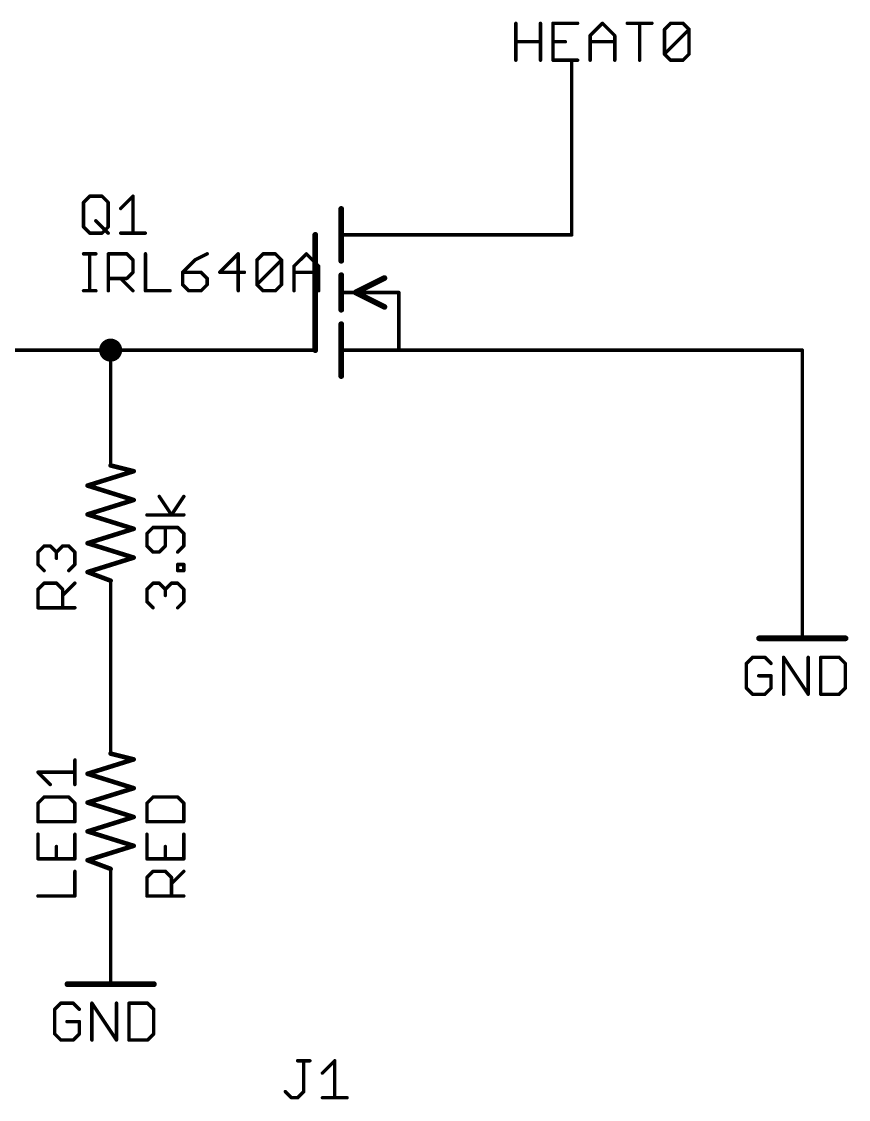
# Model space of a CAD drawing. Extents: x -252 to 307, y -160 to 272.
# Drawn here: x 8.77 to 45.21, y 38.1 to 85.6 of the extents above; entities that cross this region are included whole.
import ezdxf

# ---------------------------------------------------------------- set-up
doc = ezdxf.new("R2010")
doc.units = 0
for name, color, linetype in [('91', 94, 'CONTINUOUS'), ('94', 14, 'CONTINUOUS'), ('95', 251, 'CONTINUOUS'), ('96', 251, 'CONTINUOUS')]:
    doc.layers.add(name, color=color, linetype=linetype)

msp = doc.modelspace()

# ---------------------------------------------------------------- linework, layer by layer
at = {"layer": '91', "const_width": 0.1524}
for points in [[(33.02, 76.2), (33.02, 83.82)], [(27.94, 76.2), (33.02, 76.2)], [(12.7, 71.12), (7.62, 71.12)], [(17.78, 71.12), (12.7, 71.12)], [(12.7, 68.58), (12.7, 71.12)], [(27.94, 71.12), (43.18, 71.12)], [(43.18, 71.12), (43.18, 60.96)], [(12.7, 58.42), (12.7, 55.88)]]:
    msp.add_lwpolyline(points, dxfattribs=at)
at = {"layer": '91'}
for points, const_width in [([(33.0581, 83.82, 1), (32.9819, 83.82)], 0.0762), ([(27.94, 76.2381, 1), (27.94, 76.1619)], 0.0762), ([(32.9819, 76.2, 1), (33.0581, 76.2)], 0.0762), ([(33.02, 76.1619, 1), (33.02, 76.2381)], 0.0762), ([(12.7, 70.866, 1), (12.7, 71.374, 1), (12.7, 70.866)], 0.508), ([(12.7, 71.1581, 1), (12.7, 71.0819)], 0.0762), ([(12.7381, 71.12, 1), (12.6619, 71.12)], 0.0762), ([(12.7, 71.0819, 1), (12.7, 71.1581)], 0.0762), ([(17.78, 71.0819, 1), (17.78, 71.1581)], 0.0762), ([(27.94, 71.1581, 1), (27.94, 71.0819)], 0.0762), ([(43.2181, 71.12, 1), (43.1419, 71.12)], 0.0762), ([(43.18, 71.0819, 1), (43.18, 71.1581)], 0.0762), ([(12.6619, 68.58, 1), (12.7381, 68.58)], 0.0762), ([(43.1419, 60.96, 1), (43.2181, 60.96)], 0.0762), ([(12.7381, 58.42, 1), (12.6619, 58.42)], 0.0762), ([(12.6619, 55.88, 1), (12.7381, 55.88)], 0.0762)]:
    msp.add_lwpolyline(points, format="xyb", dxfattribs=dict(at, const_width=const_width))
at = {"layer": '94'}
for points, const_width in [([(22.86, 77.343), (22.86, 75.057)], 0.254), ([(21.717, 76.2), (21.717, 71.12)], 0.254), ([(27.94, 76.2), (22.86, 76.2)], 0.1524), ([(22.86, 74.422), (22.86, 73.66)], 0.254), ([(24.765, 74.295), (23.495, 73.66)], 0.254), ([(22.86, 73.66), (22.86, 72.898)], 0.254), ([(22.86, 73.66), (23.495, 73.66)], 0.1524), ([(24.765, 73.025), (23.495, 73.66)], 0.254), ([(23.495, 73.66), (25.4, 73.66)], 0.1524), ([(25.4, 73.66), (25.4, 71.12)], 0.1524), ([(22.86, 72.263), (22.86, 69.977)], 0.254), ([(17.78, 71.12), (20.32, 71.12)], 0.1524), ([(20.32, 71.12), (21.6408, 71.12)], 0.1524), ([(27.94, 71.12), (22.86, 71.12)], 0.1524), ([(12.7, 68.58), (12.7, 66.04)], 0.1524), ([(13.716, 65.786), (12.7, 66.04)], 0.2032), ([(11.684, 65.151), (13.716, 65.786)], 0.2032), ([(13.716, 64.516), (11.684, 65.151)], 0.2032), ([(11.684, 63.881), (13.716, 64.516)], 0.2032), ([(13.716, 63.246), (11.684, 63.881)], 0.2032), ([(11.684, 62.611), (13.716, 63.246)], 0.2032), ([(13.716, 61.976), (11.684, 62.611)], 0.2032), ([(11.684, 61.341), (13.716, 61.976)], 0.2032), ([(12.7, 60.96), (11.684, 61.341)], 0.2032), ([(12.7, 58.42), (12.7, 60.96)], 0.1524), ([(43.18, 60.96), (43.18, 58.42)], 0.1524), ([(41.275, 58.42), (45.085, 58.42)], 0.254), ([(12.7, 55.88), (12.7, 53.34)], 0.1524), ([(13.716, 53.086), (12.7, 53.34)], 0.2032), ([(11.684, 52.451), (13.716, 53.086)], 0.2032), ([(13.716, 51.816), (11.684, 52.451)], 0.2032), ([(11.684, 51.181), (13.716, 51.816)], 0.2032), ([(13.716, 50.546), (11.684, 51.181)], 0.2032), ([(11.684, 49.911), (13.716, 50.546)], 0.2032), ([(13.716, 49.276), (11.684, 49.911)], 0.2032), ([(11.684, 48.641), (13.716, 49.276)], 0.2032), ([(12.7, 48.26), (11.684, 48.641)], 0.2032), ([(12.7, 45.72), (12.7, 48.26)], 0.1524), ([(12.7, 45.72), (12.7, 43.18)], 0.1524), ([(10.795, 43.18), (14.605, 43.18)], 0.254), ([(20.9385, 39.8032), (21.4809, 39.8032)], 0.1524), ([(21.2097, 38.4474), (21.2097, 39.8032)], 0.1524), ([(22.0334, 39.2609), (22.5757, 39.8032)], 0.1524), ([(22.5757, 39.8032), (22.5757, 38.1762)], 0.1524), ([(20.3962, 38.4474), (20.6674, 38.1762)], 0.1524), ([(20.9385, 38.1762), (21.2097, 38.4474)], 0.1524), ([(20.6674, 38.1762), (20.9385, 38.1762)], 0.1524), ([(22.0334, 38.1762), (23.118, 38.1762)], 0.1524)]:
    msp.add_lwpolyline(points, dxfattribs=dict(at, const_width=const_width))
for points, const_width in [([(22.9235, 77.343, 1), (22.7965, 77.343)], 0.127), ([(21.7805, 76.2, 1), (21.6535, 76.2)], 0.127), ([(22.86, 76.2381, 1), (22.86, 76.1619)], 0.0762), ([(27.94, 76.1619, 1), (27.94, 76.2381)], 0.0762), ([(22.7965, 75.057, 1), (22.9235, 75.057)], 0.127), ([(22.9235, 74.422, 1), (22.7965, 74.422)], 0.127), ([(24.7934, 74.2382, 1), (24.7366, 74.3518)], 0.127), ([(22.9235, 73.66, 1), (22.7965, 73.66)], 0.127), ([(22.7965, 73.66, 1), (22.9235, 73.66)], 0.127), ([(22.86, 73.6981, 1), (22.86, 73.6219)], 0.0762), ([(23.5234, 73.7168, 1), (23.4666, 73.6032)], 0.127), ([(23.4666, 73.7168, 1), (23.5234, 73.6032)], 0.127), ([(23.495, 73.6981, 1), (23.495, 73.6219)], 0.0762), ([(23.495, 73.6219, 1), (23.495, 73.6981)], 0.0762), ([(25.4381, 73.66, 1), (25.3619, 73.66)], 0.0762), ([(25.4, 73.6219, 1), (25.4, 73.6981)], 0.0762), ([(22.7965, 72.898, 1), (22.9235, 72.898)], 0.127), ([(24.7366, 72.9682, 1), (24.7934, 73.0818)], 0.127), ([(22.9235, 72.263, 1), (22.7965, 72.263)], 0.127), ([(17.78, 71.1581, 1), (17.78, 71.0819)], 0.0762), ([(20.32, 71.1581, 1), (20.32, 71.0819)], 0.0762), ([(20.32, 71.0819, 1), (20.32, 71.1581)], 0.0762), ([(21.6535, 71.12, 1), (21.7805, 71.12)], 0.127), ([(21.6408, 71.0819, 1), (21.6408, 71.1581)], 0.0762), ([(22.86, 71.1581, 1), (22.86, 71.0819)], 0.0762), ([(25.3619, 71.12, 1), (25.4381, 71.12)], 0.0762), ([(27.94, 71.0819, 1), (27.94, 71.1581)], 0.0762), ([(22.7965, 69.977, 1), (22.9235, 69.977)], 0.127), ([(12.7381, 68.58, 1), (12.6619, 68.58)], 0.0762), ([(12.7123, 66.0893, 1), (12.6877, 65.9907)], 0.1016), ([(12.6619, 66.04, 1), (12.7381, 66.04)], 0.0762), ([(13.7312, 65.7375, 1), (13.7008, 65.8345)], 0.1016), ([(13.7037, 65.7367, 1), (13.7283, 65.8353)], 0.1016), ([(11.6992, 65.1995, 1), (11.6688, 65.1025)], 0.1016), ([(11.6688, 65.1995, 1), (11.6992, 65.1025)], 0.1016), ([(13.7312, 64.4675, 1), (13.7008, 64.5645)], 0.1016), ([(13.7008, 64.4675, 1), (13.7312, 64.5645)], 0.1016), ([(11.6992, 63.9295, 1), (11.6688, 63.8325)], 0.1016), ([(11.6688, 63.9295, 1), (11.6992, 63.8325)], 0.1016), ([(13.7312, 63.1975, 1), (13.7008, 63.2945)], 0.1016), ([(13.7008, 63.1975, 1), (13.7312, 63.2945)], 0.1016), ([(11.6992, 62.6595, 1), (11.6688, 62.5625)], 0.1016), ([(11.6688, 62.6595, 1), (11.6992, 62.5625)], 0.1016), ([(13.7312, 61.9275, 1), (13.7008, 62.0245)], 0.1016), ([(13.7008, 61.9275, 1), (13.7312, 62.0245)], 0.1016), ([(11.7018, 61.3886, 1), (11.6662, 61.2934)], 0.1016), ([(11.6688, 61.3895, 1), (11.6992, 61.2925)], 0.1016), ([(12.7381, 60.96, 1), (12.6619, 60.96)], 0.0762), ([(12.6822, 60.9124, 1), (12.7178, 61.0076)], 0.1016), ([(43.2181, 60.96, 1), (43.1419, 60.96)], 0.0762), ([(12.6619, 58.42, 1), (12.7381, 58.42)], 0.0762), ([(41.275, 58.4835, 1), (41.275, 58.3565)], 0.127), ([(43.1419, 58.42, 1), (43.2181, 58.42)], 0.0762), ([(45.085, 58.3565, 1), (45.085, 58.4835)], 0.127), ([(12.7381, 55.88, 1), (12.6619, 55.88)], 0.0762), ([(12.7123, 53.3893, 1), (12.6877, 53.2907)], 0.1016), ([(12.6619, 53.34, 1), (12.7381, 53.34)], 0.0762), ([(13.7312, 53.0375, 1), (13.7008, 53.1345)], 0.1016), ([(13.7037, 53.0367, 1), (13.7283, 53.1353)], 0.1016), ([(11.6992, 52.4995, 1), (11.6688, 52.4025)], 0.1016), ([(11.6688, 52.4995, 1), (11.6992, 52.4025)], 0.1016), ([(13.7312, 51.7675, 1), (13.7008, 51.8645)], 0.1016), ([(13.7008, 51.7675, 1), (13.7312, 51.8645)], 0.1016), ([(11.6992, 51.2295, 1), (11.6688, 51.1325)], 0.1016), ([(11.6688, 51.2295, 1), (11.6992, 51.1325)], 0.1016), ([(13.7312, 50.4975, 1), (13.7008, 50.5945)], 0.1016), ([(13.7008, 50.4975, 1), (13.7312, 50.5945)], 0.1016), ([(11.6992, 49.9595, 1), (11.6688, 49.8625)], 0.1016), ([(11.6688, 49.9595, 1), (11.6992, 49.8625)], 0.1016), ([(13.7312, 49.2275, 1), (13.7008, 49.3245)], 0.1016), ([(13.7008, 49.2275, 1), (13.7312, 49.3245)], 0.1016), ([(11.7018, 48.6886, 1), (11.6662, 48.5934)], 0.1016), ([(11.6688, 48.6895, 1), (11.6992, 48.5925)], 0.1016), ([(12.7381, 48.26, 1), (12.6619, 48.26)], 0.0762), ([(12.6822, 48.2124, 1), (12.7178, 48.3076)], 0.1016), ([(12.7381, 45.72, 1), (12.6619, 45.72)], 0.0762), ([(12.6619, 45.72, 1), (12.7381, 45.72)], 0.0762), ([(10.795, 43.2435, 1), (10.795, 43.1165)], 0.127), ([(14.605, 43.1165, 1), (14.605, 43.2435)], 0.127), ([(12.6619, 43.18, 1), (12.7381, 43.18)], 0.0762), ([(20.9385, 39.8413, 1), (20.9385, 39.7651)], 0.0762), ([(21.2478, 39.8032, 1), (21.1716, 39.8032)], 0.0762), ([(21.4809, 39.7651, 1), (21.4809, 39.8413)], 0.0762), ([(22.6138, 39.8032, 1), (22.5376, 39.8032)], 0.0762), ([(22.6026, 39.7762, 1), (22.5487, 39.8301)], 0.0762), ([(22.0064, 39.2878, 1), (22.0603, 39.2339)], 0.0762), ([(20.4231, 38.4743, 1), (20.3693, 38.4204)], 0.0762), ([(21.1716, 38.4474, 1), (21.2478, 38.4474)], 0.0762), ([(21.2366, 38.4204, 1), (21.1828, 38.4743)], 0.0762), ([(20.6674, 38.2143, 1), (20.6674, 38.1381)], 0.0762), ([(20.6404, 38.1493, 1), (20.6943, 38.2031)], 0.0762), ([(20.9116, 38.2031, 1), (20.9655, 38.1493)], 0.0762), ([(20.9385, 38.1381, 1), (20.9385, 38.2143)], 0.0762), ([(22.0334, 38.2143, 1), (22.0334, 38.1381)], 0.0762), ([(22.5376, 38.1762, 1), (22.6138, 38.1762)], 0.0762), ([(23.118, 38.1381, 1), (23.118, 38.2143)], 0.0762)]:
    msp.add_lwpolyline(points, format="xyb", dxfattribs=dict(at, const_width=const_width))
at = {"layer": '95', "const_width": 0.1524}
for points in [[(30.5562, 83.8962), (30.5562, 85.5232)], [(31.6409, 85.5232), (31.6409, 83.8962)], [(33.278, 85.5232), (32.1934, 85.5232)], [(32.1934, 85.5232), (32.1934, 83.8962)], [(33.8305, 84.9809), (34.3728, 85.5232)], [(34.3728, 85.5232), (34.9152, 84.9809)], [(35.4677, 85.5232), (36.5523, 85.5232)], [(36.01, 83.8962), (36.01, 85.5232)], [(37.1048, 85.252), (37.376, 85.5232)], [(37.376, 85.5232), (37.9183, 85.5232)], [(37.9183, 85.5232), (38.1895, 85.252)], [(33.8305, 83.8962), (33.8305, 84.9809)], [(34.9152, 84.9809), (34.9152, 83.8962)], [(37.1048, 84.1674), (37.1048, 85.252)], [(37.1048, 84.1674), (38.1895, 85.252)], [(38.1895, 85.252), (38.1895, 84.1674)], [(30.5562, 84.7097), (31.6409, 84.7097)], [(32.1934, 84.7097), (32.7357, 84.7097)], [(33.8305, 84.7097), (34.9152, 84.7097)], [(37.376, 83.8962), (37.1048, 84.1674)], [(38.1895, 84.1674), (37.9183, 83.8962)], [(32.1934, 83.8962), (33.278, 83.8962)], [(37.9183, 83.8962), (37.376, 83.8962)], [(11.5062, 77.632), (11.7774, 77.9032)], [(11.7774, 77.9032), (12.3197, 77.9032)], [(12.3197, 77.9032), (12.5909, 77.632)], [(13.1434, 77.3609), (13.6857, 77.9032)], [(13.6857, 77.9032), (13.6857, 76.2762)], [(11.5062, 76.5474), (11.5062, 77.632)], [(12.5909, 77.632), (12.5909, 76.5474)], [(11.7774, 76.2762), (11.5062, 76.5474)], [(12.0485, 76.8185), (12.5909, 76.2762)], [(12.5909, 76.5474), (12.3197, 76.2762)], [(12.3197, 76.2762), (11.7774, 76.2762)], [(13.1434, 76.2762), (14.228, 76.2762)], [(9.4982, 62.2169), (9.7694, 62.488)], [(9.4982, 61.6745), (9.4982, 62.2169)], [(9.7694, 62.488), (10.0405, 62.488)], [(10.0405, 62.488), (10.3117, 62.2169)], [(10.3117, 62.2169), (10.5829, 62.488)], [(10.3117, 62.2169), (10.3117, 61.9457)], [(10.5829, 62.488), (10.854, 62.488)], [(10.854, 62.488), (11.1252, 62.2169)], [(11.1252, 62.2169), (11.1252, 61.6745)], [(9.7694, 61.4034), (9.4982, 61.6745)], [(11.1252, 61.6745), (10.854, 61.4034)], [(9.4982, 60.5797), (9.7694, 60.8509)], [(9.7694, 60.8509), (10.3117, 60.8509)], [(10.3117, 60.8509), (10.5829, 60.5797)], [(10.5829, 60.3085), (11.1252, 60.8509)], [(9.4982, 59.7662), (9.4982, 60.5797)], [(10.5829, 60.5797), (10.5829, 59.7662)], [(11.1252, 59.7662), (9.4982, 59.7662)], [(11.1252, 51.9777), (11.1252, 53.0623)], [(10.0405, 51.9777), (9.4982, 52.52)], [(9.4982, 52.52), (11.1252, 52.52)], [(9.7694, 51.4252), (9.4982, 51.154)], [(10.854, 51.4252), (9.7694, 51.4252)], [(11.1252, 51.154), (10.854, 51.4252)], [(9.4982, 51.154), (9.4982, 50.3405)], [(11.1252, 50.3405), (11.1252, 51.154)], [(9.4982, 50.3405), (11.1252, 50.3405)], [(9.4982, 49.788), (9.4982, 48.7034)], [(11.1252, 48.7034), (11.1252, 49.788)], [(10.3117, 48.7034), (10.3117, 49.2457)], [(9.4982, 48.7034), (11.1252, 48.7034)], [(11.1252, 47.0662), (11.1252, 48.1509)], [(9.4982, 47.0662), (11.1252, 47.0662)]]:
    msp.add_lwpolyline(points, dxfattribs=at)
at = {"layer": '95', "const_width": 0.0762}
for points in [[(30.5943, 85.5232, 1), (30.5181, 85.5232)], [(31.679, 85.5232, 1), (31.6028, 85.5232)], [(32.1934, 85.5613, 1), (32.1934, 85.4851)], [(32.2315, 85.5232, 1), (32.1553, 85.5232)], [(33.278, 85.4851, 1), (33.278, 85.5613)], [(34.3998, 85.5501, 1), (34.3459, 85.4962)], [(34.3998, 85.4962, 1), (34.3459, 85.5501)], [(35.4677, 85.5613, 1), (35.4677, 85.4851)], [(36.0481, 85.5232, 1), (35.9719, 85.5232)], [(36.5523, 85.4851, 1), (36.5523, 85.5613)], [(37.376, 85.5613, 1), (37.376, 85.4851)], [(37.4029, 85.4962, 1), (37.349, 85.5501)], [(37.9453, 85.5501, 1), (37.8914, 85.4962)], [(37.9183, 85.4851, 1), (37.9183, 85.5613)], [(33.8686, 84.9809, 1), (33.7924, 84.9809)], [(33.8036, 85.0078, 1), (33.8575, 84.9539)], [(34.9533, 84.9809, 1), (34.8771, 84.9809)], [(34.8882, 84.9539, 1), (34.9421, 85.0078)], [(37.1429, 85.252, 1), (37.0667, 85.252)], [(37.0779, 85.279, 1), (37.1318, 85.2251)], [(38.2276, 85.252, 1), (38.1514, 85.252)], [(38.2164, 85.2251, 1), (38.1625, 85.279)], [(38.1625, 85.2251, 1), (38.2164, 85.279)], [(30.5562, 84.7478, 1), (30.5562, 84.6716)], [(31.6409, 84.6716, 1), (31.6409, 84.7478)], [(32.1934, 84.7478, 1), (32.1934, 84.6716)], [(32.7357, 84.6716, 1), (32.7357, 84.7478)], [(33.8305, 84.7478, 1), (33.8305, 84.6716)], [(34.9152, 84.6716, 1), (34.9152, 84.7478)], [(37.1318, 84.1943, 1), (37.0779, 84.1404)], [(37.0779, 84.1943, 1), (37.1318, 84.1404)], [(37.0667, 84.1674, 1), (37.1429, 84.1674)], [(38.1514, 84.1674, 1), (38.2276, 84.1674)], [(38.2164, 84.1404, 1), (38.1625, 84.1943)], [(30.5181, 83.8962, 1), (30.5943, 83.8962)], [(31.6028, 83.8962, 1), (31.679, 83.8962)], [(32.1934, 83.9343, 1), (32.1934, 83.8581)], [(32.1553, 83.8962, 1), (32.2315, 83.8962)], [(33.278, 83.8581, 1), (33.278, 83.9343)], [(33.7924, 83.8962, 1), (33.8686, 83.8962)], [(34.8771, 83.8962, 1), (34.9533, 83.8962)], [(35.9719, 83.8962, 1), (36.0481, 83.8962)], [(37.376, 83.9343, 1), (37.376, 83.8581)], [(37.349, 83.8693, 1), (37.4029, 83.9231)], [(37.8914, 83.9231, 1), (37.9453, 83.8693)], [(37.9183, 83.8581, 1), (37.9183, 83.9343)], [(11.7774, 77.9413, 1), (11.7774, 77.8651)], [(11.8043, 77.8762, 1), (11.7504, 77.9301)], [(12.3466, 77.9301, 1), (12.2928, 77.8762)], [(12.3197, 77.8651, 1), (12.3197, 77.9413)], [(13.7238, 77.9032, 1), (13.6476, 77.9032)], [(13.7126, 77.8762, 1), (13.6587, 77.9301)], [(11.5443, 77.632, 1), (11.4681, 77.632)], [(11.4793, 77.659, 1), (11.5331, 77.6051)], [(12.629, 77.632, 1), (12.5528, 77.632)], [(12.5639, 77.6051, 1), (12.6178, 77.659)], [(13.1164, 77.3878, 1), (13.1703, 77.3339)], [(11.5331, 76.5743, 1), (11.4793, 76.5204)], [(11.4681, 76.5474, 1), (11.5443, 76.5474)], [(12.0755, 76.8455, 1), (12.0216, 76.7916)], [(12.5528, 76.5474, 1), (12.629, 76.5474)], [(12.6178, 76.5204, 1), (12.5639, 76.5743)], [(11.7774, 76.3143, 1), (11.7774, 76.2381)], [(11.7504, 76.2493, 1), (11.8043, 76.3031)], [(12.2928, 76.3031, 1), (12.3466, 76.2493)], [(12.3197, 76.2381, 1), (12.3197, 76.3143)], [(12.5639, 76.2493, 1), (12.6178, 76.3031)], [(13.1434, 76.3143, 1), (13.1434, 76.2381)], [(13.6476, 76.2762, 1), (13.7238, 76.2762)], [(14.228, 76.2381, 1), (14.228, 76.3143)], [(9.5363, 62.2169, 1), (9.4601, 62.2169)], [(9.4713, 62.2438, 1), (9.5252, 62.1899)], [(9.7694, 62.5261, 1), (9.7694, 62.4499)], [(9.7963, 62.4611, 1), (9.7424, 62.515)], [(10.0675, 62.515, 1), (10.0136, 62.4611)], [(10.0405, 62.4499, 1), (10.0405, 62.5261)], [(10.3498, 62.2169, 1), (10.2736, 62.2169)], [(10.2848, 62.2438, 1), (10.3386, 62.1899)], [(10.2848, 62.1899, 1), (10.3386, 62.2438)], [(10.5829, 62.5261, 1), (10.5829, 62.4499)], [(10.6098, 62.4611, 1), (10.5559, 62.515)], [(10.881, 62.515, 1), (10.8271, 62.4611)], [(10.854, 62.4499, 1), (10.854, 62.5261)], [(11.1633, 62.2169, 1), (11.0871, 62.2169)], [(11.0983, 62.1899, 1), (11.1521, 62.2438)], [(9.5252, 61.7015, 1), (9.4713, 61.6476)], [(10.2736, 61.9457, 1), (10.3498, 61.9457)], [(11.1521, 61.6476, 1), (11.0983, 61.7015)], [(9.4601, 61.6745, 1), (9.5363, 61.6745)], [(9.7424, 61.3764, 1), (9.7963, 61.4303)], [(10.8271, 61.4303, 1), (10.881, 61.3764)], [(11.0871, 61.6745, 1), (11.1633, 61.6745)], [(9.7694, 60.889, 1), (9.7694, 60.8128)], [(9.7963, 60.8239, 1), (9.7424, 60.8778)], [(10.3386, 60.8778, 1), (10.2848, 60.8239)], [(10.3117, 60.8128, 1), (10.3117, 60.889)], [(11.1521, 60.8239, 1), (11.0983, 60.8778)], [(9.5363, 60.5797, 1), (9.4601, 60.5797)], [(9.4713, 60.6066, 1), (9.5252, 60.5528)], [(10.5559, 60.3355, 1), (10.6098, 60.2816)], [(10.621, 60.5797, 1), (10.5448, 60.5797)], [(10.5559, 60.5528, 1), (10.6098, 60.6066)], [(9.4982, 59.8043, 1), (9.4982, 59.7281)], [(9.4601, 59.7662, 1), (9.5363, 59.7662)], [(10.5448, 59.7662, 1), (10.621, 59.7662)], [(11.1252, 59.7281, 1), (11.1252, 59.8043)], [(11.1633, 53.0623, 1), (11.0871, 53.0623)], [(9.4982, 52.5581, 1), (9.4982, 52.4819)], [(9.5252, 52.5469, 1), (9.4713, 52.4931)], [(11.1252, 52.4819, 1), (11.1252, 52.5581)], [(10.0136, 51.9507, 1), (10.0675, 52.0046)], [(11.0871, 51.9777, 1), (11.1633, 51.9777)], [(9.7694, 51.4633, 1), (9.7694, 51.3871)], [(9.7963, 51.3982, 1), (9.7424, 51.4521)], [(10.881, 51.4521, 1), (10.8271, 51.3982)], [(10.854, 51.3871, 1), (10.854, 51.4633)], [(9.5363, 51.154, 1), (9.4601, 51.154)], [(9.4713, 51.1809, 1), (9.5252, 51.1271)], [(11.1633, 51.154, 1), (11.0871, 51.154)], [(11.0983, 51.1271, 1), (11.1521, 51.1809)], [(9.4982, 50.3786, 1), (9.4982, 50.3024)], [(9.4601, 50.3405, 1), (9.5363, 50.3405)], [(11.0871, 50.3405, 1), (11.1633, 50.3405)], [(11.1252, 50.3024, 1), (11.1252, 50.3786)], [(9.5363, 49.788, 1), (9.4601, 49.788)], [(11.1633, 49.788, 1), (11.0871, 49.788)], [(10.3498, 49.2457, 1), (10.2736, 49.2457)], [(9.4982, 48.7415, 1), (9.4982, 48.6653)], [(9.4601, 48.7034, 1), (9.5363, 48.7034)], [(10.2736, 48.7034, 1), (10.3498, 48.7034)], [(11.0871, 48.7034, 1), (11.1633, 48.7034)], [(11.1252, 48.6653, 1), (11.1252, 48.7415)], [(11.1633, 48.1509, 1), (11.0871, 48.1509)], [(9.4982, 47.1043, 1), (9.4982, 47.0281)], [(11.0871, 47.0662, 1), (11.1633, 47.0662)], [(11.1252, 47.0281, 1), (11.1252, 47.1043)]]:
    msp.add_lwpolyline(points, format="xyb", dxfattribs=at)
at = {"layer": '96', "const_width": 0.1524}
for points in [[(11.5062, 75.3632), (12.0485, 75.3632)], [(11.7774, 73.7362), (11.7774, 75.3632)], [(12.5976, 73.7362), (12.5976, 75.3632)], [(12.5976, 75.3632), (13.4111, 75.3632)], [(13.4111, 75.3632), (13.6823, 75.092)], [(13.6823, 75.092), (13.6823, 74.5497)], [(14.2348, 75.3632), (14.2348, 73.7362)], [(16.4143, 75.092), (15.872, 74.5497)], [(16.9566, 75.3632), (16.4143, 75.092)], [(18.3226, 75.3632), (17.5091, 74.5497)], [(18.3226, 73.7362), (18.3226, 75.3632)], [(19.1463, 75.092), (19.4174, 75.3632)], [(19.1463, 74.0074), (19.1463, 75.092)], [(19.1463, 74.0074), (20.2309, 75.092)], [(19.4174, 75.3632), (19.9598, 75.3632)], [(19.9598, 75.3632), (20.2309, 75.092)], [(20.2309, 75.092), (20.2309, 74.0074)], [(20.7834, 74.8209), (21.3257, 75.3632)], [(21.3257, 75.3632), (21.8681, 74.8209)], [(13.6823, 74.5497), (13.4111, 74.2785)], [(15.872, 74.5497), (15.872, 74.0074)], [(16.6854, 74.5497), (15.872, 74.5497)], [(16.9566, 74.2785), (16.6854, 74.5497)], [(17.5091, 74.5497), (18.5938, 74.5497)], [(20.7834, 73.7362), (20.7834, 74.8209)], [(20.7834, 74.5497), (21.8681, 74.5497)], [(21.8681, 74.8209), (21.8681, 73.7362)], [(13.4111, 74.2785), (12.5976, 74.2785)], [(13.14, 74.2785), (13.6823, 73.7362)], [(16.9566, 74.0074), (16.9566, 74.2785)], [(11.5062, 73.7362), (12.0485, 73.7362)], [(14.2348, 73.7362), (15.3195, 73.7362)], [(15.872, 74.0074), (16.1431, 73.7362)], [(16.1431, 73.7362), (16.6854, 73.7362)], [(16.6854, 73.7362), (16.9566, 74.0074)], [(19.4174, 73.7362), (19.1463, 74.0074)], [(19.9598, 73.7362), (19.4174, 73.7362)], [(20.2309, 74.0074), (19.9598, 73.7362)], [(15.3835, 63.8591), (14.8411, 64.6726)], [(15.9258, 64.6726), (15.3835, 63.8591)], [(15.9258, 63.8591), (14.2988, 63.8591)], [(14.57, 63.3066), (14.2988, 63.0354)], [(15.6546, 63.3066), (14.57, 63.3066)], [(15.1123, 62.4931), (15.1123, 63.3066)], [(15.9258, 63.0354), (15.6546, 63.3066)], [(14.2988, 63.0354), (14.2988, 62.4931)], [(15.9258, 62.4931), (15.9258, 63.0354)], [(14.2988, 62.4931), (14.57, 62.2219)], [(14.57, 62.2219), (14.8411, 62.2219)], [(14.8411, 62.2219), (15.1123, 62.4931)], [(15.6546, 62.2219), (15.9258, 62.4931)], [(15.6546, 61.4034), (15.6546, 61.6745)], [(15.6546, 61.6745), (15.9258, 61.6745)], [(15.9258, 61.6745), (15.9258, 61.4034)], [(15.9258, 61.4034), (15.6546, 61.4034)], [(14.2988, 60.5797), (14.57, 60.8509)], [(14.57, 60.8509), (14.8411, 60.8509)], [(14.8411, 60.8509), (15.1123, 60.5797)], [(15.1123, 60.5797), (15.3835, 60.8509)], [(15.3835, 60.8509), (15.6546, 60.8509)], [(15.6546, 60.8509), (15.9258, 60.5797)], [(14.2988, 60.0374), (14.2988, 60.5797)], [(15.1123, 60.5797), (15.1123, 60.3085)], [(15.9258, 60.5797), (15.9258, 60.0374)], [(14.57, 59.7662), (14.2988, 60.0374)], [(15.9258, 60.0374), (15.6546, 59.7662)], [(40.9874, 57.5832), (40.7162, 57.312)], [(41.5297, 57.5832), (40.9874, 57.5832)], [(41.8009, 57.312), (41.5297, 57.5832)], [(42.3534, 55.9562), (42.3534, 57.5832)], [(42.3534, 57.5832), (43.438, 55.9562)], [(43.438, 55.9562), (43.438, 57.5832)], [(43.9905, 57.5832), (43.9905, 55.9562)], [(44.804, 57.5832), (43.9905, 57.5832)], [(45.0752, 57.312), (44.804, 57.5832)], [(40.7162, 57.312), (40.7162, 56.2274)], [(45.0752, 56.2274), (45.0752, 57.312)], [(41.8009, 56.7697), (41.2585, 56.7697)], [(41.8009, 56.2274), (41.8009, 56.7697)], [(40.7162, 56.2274), (40.9874, 55.9562)], [(41.5297, 55.9562), (41.8009, 56.2274)], [(44.804, 55.9562), (45.0752, 56.2274)], [(40.9874, 55.9562), (41.5297, 55.9562)], [(43.9905, 55.9562), (44.804, 55.9562)], [(14.57, 51.4252), (14.2988, 51.154)], [(15.6546, 51.4252), (14.57, 51.4252)], [(15.9258, 51.154), (15.6546, 51.4252)], [(14.2988, 51.154), (14.2988, 50.3405)], [(15.9258, 50.3405), (15.9258, 51.154)], [(14.2988, 50.3405), (15.9258, 50.3405)], [(14.2988, 49.788), (14.2988, 48.7034)], [(15.9258, 48.7034), (15.9258, 49.788)], [(15.1123, 48.7034), (15.1123, 49.2457)], [(14.2988, 48.7034), (15.9258, 48.7034)], [(14.2988, 47.8797), (14.57, 48.1509)], [(14.57, 48.1509), (15.1123, 48.1509)], [(15.1123, 48.1509), (15.3835, 47.8797)], [(15.3835, 47.6085), (15.9258, 48.1509)], [(14.2988, 47.0662), (14.2988, 47.8797)], [(15.3835, 47.8797), (15.3835, 47.0662)], [(15.9258, 47.0662), (14.2988, 47.0662)], [(10.5074, 42.3432), (10.2362, 42.072)], [(11.0497, 42.3432), (10.5074, 42.3432)], [(11.3209, 42.072), (11.0497, 42.3432)], [(11.8734, 40.7162), (11.8734, 42.3432)], [(11.8734, 42.3432), (12.958, 40.7162)], [(12.958, 40.7162), (12.958, 42.3432)], [(13.5105, 42.3432), (13.5105, 40.7162)], [(14.324, 42.3432), (13.5105, 42.3432)], [(14.5952, 42.072), (14.324, 42.3432)], [(10.2362, 42.072), (10.2362, 40.9874)], [(14.5952, 40.9874), (14.5952, 42.072)], [(11.3209, 41.5297), (10.7785, 41.5297)], [(11.3209, 40.9874), (11.3209, 41.5297)], [(10.2362, 40.9874), (10.5074, 40.7162)], [(11.0497, 40.7162), (11.3209, 40.9874)], [(14.324, 40.7162), (14.5952, 40.9874)], [(10.5074, 40.7162), (11.0497, 40.7162)], [(13.5105, 40.7162), (14.324, 40.7162)]]:
    msp.add_lwpolyline(points, dxfattribs=at)
at = {"layer": '96', "const_width": 0.0762}
for points in [[(11.5062, 75.4013, 1), (11.5062, 75.3251)], [(11.8155, 75.3632, 1), (11.7393, 75.3632)], [(12.0485, 75.3251, 1), (12.0485, 75.4013)], [(12.6357, 75.3632, 1), (12.5595, 75.3632)], [(12.5976, 75.4013, 1), (12.5976, 75.3251)], [(13.4381, 75.3901, 1), (13.3842, 75.3362)], [(13.4111, 75.3251, 1), (13.4111, 75.4013)], [(13.7204, 75.092, 1), (13.6442, 75.092)], [(13.6554, 75.0651, 1), (13.7092, 75.119)], [(14.2729, 75.3632, 1), (14.1967, 75.3632)], [(16.3972, 75.1261, 1), (16.4313, 75.0579)], [(16.4412, 75.0651, 1), (16.3873, 75.119)], [(16.9736, 75.3291, 1), (16.9396, 75.3973)], [(18.3607, 75.3632, 1), (18.2845, 75.3632)], [(18.3495, 75.3362, 1), (18.2957, 75.3901)], [(19.1193, 75.119, 1), (19.1732, 75.0651)], [(19.1844, 75.092, 1), (19.1082, 75.092)], [(19.4174, 75.4013, 1), (19.4174, 75.3251)], [(19.4444, 75.3362, 1), (19.3905, 75.3901)], [(19.9867, 75.3901, 1), (19.9328, 75.3362)], [(19.9598, 75.3251, 1), (19.9598, 75.4013)], [(20.269, 75.092, 1), (20.1928, 75.092)], [(20.2579, 75.0651, 1), (20.204, 75.119)], [(20.204, 75.0651, 1), (20.2579, 75.119)], [(21.3527, 75.3901, 1), (21.2988, 75.3362)], [(21.3527, 75.3362, 1), (21.2988, 75.3901)], [(13.6442, 74.5497, 1), (13.7204, 74.5497)], [(13.7092, 74.5228, 1), (13.6554, 74.5766)], [(15.9101, 74.5497, 1), (15.8338, 74.5497)], [(15.872, 74.5878, 1), (15.872, 74.5116)], [(15.845, 74.5766, 1), (15.8989, 74.5228)], [(16.7124, 74.5766, 1), (16.6585, 74.5228)], [(16.6854, 74.5116, 1), (16.6854, 74.5878)], [(17.5091, 74.5878, 1), (17.5091, 74.5116)], [(17.4822, 74.5766, 1), (17.536, 74.5228)], [(18.5938, 74.5116, 1), (18.5938, 74.5878)], [(20.8215, 74.8209, 1), (20.7453, 74.8209)], [(20.7565, 74.8478, 1), (20.8104, 74.7939)], [(20.7834, 74.5878, 1), (20.7834, 74.5116)], [(21.9062, 74.8209, 1), (21.83, 74.8209)], [(21.8411, 74.7939, 1), (21.895, 74.8478)], [(21.8681, 74.5116, 1), (21.8681, 74.5878)], [(12.5976, 74.3166, 1), (12.5976, 74.2404)], [(13.1669, 74.3055, 1), (13.113, 74.2516)], [(13.3842, 74.3055, 1), (13.4381, 74.2516)], [(13.4111, 74.2404, 1), (13.4111, 74.3166)], [(16.9947, 74.2785, 1), (16.9185, 74.2785)], [(16.9297, 74.2516, 1), (16.9836, 74.3055)], [(11.5062, 73.7743, 1), (11.5062, 73.6981)], [(11.7393, 73.7362, 1), (11.8155, 73.7362)], [(12.0485, 73.6981, 1), (12.0485, 73.7743)], [(12.5595, 73.7362, 1), (12.6357, 73.7362)], [(13.6554, 73.7093, 1), (13.7092, 73.7631)], [(14.2348, 73.7743, 1), (14.2348, 73.6981)], [(14.1967, 73.7362, 1), (14.2729, 73.7362)], [(15.3195, 73.6981, 1), (15.3195, 73.7743)], [(15.8989, 74.0343, 1), (15.845, 73.9804)], [(15.8338, 74.0074, 1), (15.9101, 74.0074)], [(16.1431, 73.7743, 1), (16.1431, 73.6981)], [(16.1162, 73.7093, 1), (16.1701, 73.7631)], [(16.6585, 73.7631, 1), (16.7124, 73.7093)], [(16.6854, 73.6981, 1), (16.6854, 73.7743)], [(16.9185, 74.0074, 1), (16.9947, 74.0074)], [(16.9835, 73.9804, 1), (16.9297, 74.0343)], [(18.2845, 73.7362, 1), (18.3607, 73.7362)], [(19.1732, 74.0343, 1), (19.1193, 73.9804)], [(19.1193, 74.0343, 1), (19.1732, 73.9804)], [(19.1082, 74.0074, 1), (19.1844, 74.0074)], [(19.4174, 73.7743, 1), (19.4174, 73.6981)], [(19.3905, 73.7093, 1), (19.4444, 73.7631)], [(19.9328, 73.7631, 1), (19.9867, 73.7093)], [(19.9598, 73.6981, 1), (19.9598, 73.7743)], [(20.1928, 74.0074, 1), (20.269, 74.0074)], [(20.2579, 73.9804, 1), (20.204, 74.0343)], [(20.7453, 73.7362, 1), (20.8215, 73.7362)], [(21.83, 73.7362, 1), (21.9062, 73.7362)], [(14.8728, 64.6937, 1), (14.8094, 64.6515)], [(15.9575, 64.6515, 1), (15.8941, 64.6937)], [(14.2988, 63.8972, 1), (14.2988, 63.821)], [(15.3518, 63.8802, 1), (15.4152, 63.838)], [(15.3518, 63.838, 1), (15.4152, 63.8802)], [(15.9258, 63.821, 1), (15.9258, 63.8972)], [(14.57, 63.3447, 1), (14.57, 63.2685)], [(14.5969, 63.2797, 1), (14.543, 63.3335)], [(15.1504, 63.3066, 1), (15.0742, 63.3066)], [(15.6816, 63.3335, 1), (15.6277, 63.2797)], [(15.6546, 63.2685, 1), (15.6546, 63.3447)], [(14.3369, 63.0354, 1), (14.2607, 63.0354)], [(14.2719, 63.0624, 1), (14.3258, 63.0085)], [(15.9639, 63.0354, 1), (15.8877, 63.0354)], [(15.8989, 63.0085, 1), (15.9527, 63.0624)], [(14.2607, 62.4931, 1), (14.3369, 62.4931)], [(14.3258, 62.52, 1), (14.2719, 62.4662)], [(14.57, 62.26, 1), (14.57, 62.1838)], [(14.543, 62.195, 1), (14.5969, 62.2489)], [(14.8142, 62.2489, 1), (14.8681, 62.195)], [(14.8411, 62.1838, 1), (14.8411, 62.26)], [(15.0742, 62.4931, 1), (15.1504, 62.4931)], [(15.1392, 62.4662, 1), (15.0854, 62.52)], [(15.6277, 62.2489, 1), (15.6816, 62.195)], [(15.8877, 62.4931, 1), (15.9639, 62.4931)], [(15.9527, 62.4662, 1), (15.8989, 62.52)], [(15.6927, 61.6745, 1), (15.6165, 61.6745)], [(15.6546, 61.7126, 1), (15.6546, 61.6364)], [(15.9639, 61.6745, 1), (15.8877, 61.6745)], [(15.9258, 61.6364, 1), (15.9258, 61.7126)], [(15.6546, 61.4415, 1), (15.6546, 61.3653)], [(15.6165, 61.4034, 1), (15.6927, 61.4034)], [(15.8877, 61.4034, 1), (15.9639, 61.4034)], [(15.9258, 61.3653, 1), (15.9258, 61.4415)], [(14.57, 60.889, 1), (14.57, 60.8128)], [(14.5969, 60.8239, 1), (14.543, 60.8778)], [(14.8681, 60.8778, 1), (14.8142, 60.8239)], [(14.8411, 60.8128, 1), (14.8411, 60.889)], [(15.3835, 60.889, 1), (15.3835, 60.8128)], [(15.4104, 60.8239, 1), (15.3565, 60.8778)], [(15.6816, 60.8778, 1), (15.6277, 60.8239)], [(15.6546, 60.8128, 1), (15.6546, 60.889)], [(14.3369, 60.5797, 1), (14.2607, 60.5797)], [(14.2719, 60.6066, 1), (14.3258, 60.5528)], [(15.1504, 60.5797, 1), (15.0742, 60.5797)], [(15.0742, 60.3085, 1), (15.1504, 60.3085)], [(15.0854, 60.6066, 1), (15.1392, 60.5528)], [(15.0854, 60.5528, 1), (15.1392, 60.6066)], [(15.9639, 60.5797, 1), (15.8877, 60.5797)], [(15.8989, 60.5528, 1), (15.9527, 60.6066)], [(14.3258, 60.0643, 1), (14.2719, 60.0104)], [(14.2607, 60.0374, 1), (14.3369, 60.0374)], [(15.8877, 60.0374, 1), (15.9639, 60.0374)], [(15.9527, 60.0104, 1), (15.8989, 60.0643)], [(14.543, 59.7393, 1), (14.5969, 59.7931)], [(15.6277, 59.7931, 1), (15.6816, 59.7393)], [(40.9874, 57.6213, 1), (40.9874, 57.5451)], [(41.0143, 57.5562, 1), (40.9604, 57.6101)], [(41.5566, 57.6101, 1), (41.5028, 57.5562)], [(41.5297, 57.5451, 1), (41.5297, 57.6213)], [(42.3915, 57.5832, 1), (42.3153, 57.5832)], [(42.3851, 57.6043, 1), (42.3217, 57.5621)], [(43.4761, 57.5832, 1), (43.3999, 57.5832)], [(44.0286, 57.5832, 1), (43.9524, 57.5832)], [(43.9905, 57.6213, 1), (43.9905, 57.5451)], [(44.8309, 57.6101, 1), (44.7771, 57.5562)], [(44.804, 57.5451, 1), (44.804, 57.6213)], [(40.7543, 57.312, 1), (40.6781, 57.312)], [(40.6893, 57.339, 1), (40.7431, 57.2851)], [(41.7739, 57.2851, 1), (41.8278, 57.339)], [(45.1133, 57.312, 1), (45.0371, 57.312)], [(45.0482, 57.2851, 1), (45.1021, 57.339)], [(41.2585, 56.8078, 1), (41.2585, 56.7316)], [(41.839, 56.7697, 1), (41.7628, 56.7697)], [(41.8009, 56.7316, 1), (41.8009, 56.8078)], [(40.7431, 56.2543, 1), (40.6893, 56.2004)], [(40.6781, 56.2274, 1), (40.7543, 56.2274)], [(41.7628, 56.2274, 1), (41.839, 56.2274)], [(41.8278, 56.2004, 1), (41.7739, 56.2543)], [(45.0371, 56.2274, 1), (45.1133, 56.2274)], [(45.1021, 56.2004, 1), (45.0482, 56.2543)], [(40.9874, 55.9943, 1), (40.9874, 55.9181)], [(40.9604, 55.9293, 1), (41.0143, 55.9831)], [(41.5028, 55.9831, 1), (41.5566, 55.9293)], [(41.5297, 55.9181, 1), (41.5297, 55.9943)], [(42.3153, 55.9562, 1), (42.3915, 55.9562)], [(43.3999, 55.9562, 1), (43.4761, 55.9562)], [(43.4063, 55.9351, 1), (43.4697, 55.9773)], [(43.9905, 55.9943, 1), (43.9905, 55.9181)], [(43.9524, 55.9562, 1), (44.0286, 55.9562)], [(44.7771, 55.9831, 1), (44.8309, 55.9293)], [(44.804, 55.9181, 1), (44.804, 55.9943)], [(14.57, 51.4633, 1), (14.57, 51.3871)], [(14.5969, 51.3982, 1), (14.543, 51.4521)], [(15.6816, 51.4521, 1), (15.6277, 51.3982)], [(15.6546, 51.3871, 1), (15.6546, 51.4633)], [(14.3369, 51.154, 1), (14.2607, 51.154)], [(14.2719, 51.1809, 1), (14.3258, 51.1271)], [(15.9639, 51.154, 1), (15.8877, 51.154)], [(15.8989, 51.1271, 1), (15.9527, 51.1809)], [(14.2988, 50.3786, 1), (14.2988, 50.3024)], [(14.2607, 50.3405, 1), (14.3369, 50.3405)], [(15.8877, 50.3405, 1), (15.9639, 50.3405)], [(15.9258, 50.3024, 1), (15.9258, 50.3786)], [(14.3369, 49.788, 1), (14.2607, 49.788)], [(15.9639, 49.788, 1), (15.8877, 49.788)], [(15.1504, 49.2457, 1), (15.0742, 49.2457)], [(14.2988, 48.7415, 1), (14.2988, 48.6653)], [(14.2607, 48.7034, 1), (14.3369, 48.7034)], [(15.0742, 48.7034, 1), (15.1504, 48.7034)], [(15.8877, 48.7034, 1), (15.9639, 48.7034)], [(15.9258, 48.6653, 1), (15.9258, 48.7415)], [(14.57, 48.189, 1), (14.57, 48.1128)], [(14.5969, 48.1239, 1), (14.543, 48.1778)], [(15.1392, 48.1778, 1), (15.0854, 48.1239)], [(15.1123, 48.1128, 1), (15.1123, 48.189)], [(15.9527, 48.1239, 1), (15.8989, 48.1778)], [(14.3369, 47.8797, 1), (14.2607, 47.8797)], [(14.2719, 47.9066, 1), (14.3258, 47.8528)], [(15.3565, 47.6355, 1), (15.4104, 47.5816)], [(15.4216, 47.8797, 1), (15.3454, 47.8797)], [(15.3565, 47.8528, 1), (15.4104, 47.9066)], [(14.2988, 47.1043, 1), (14.2988, 47.0281)], [(14.2607, 47.0662, 1), (14.3369, 47.0662)], [(15.3454, 47.0662, 1), (15.4216, 47.0662)], [(15.9258, 47.0281, 1), (15.9258, 47.1043)], [(10.5074, 42.3813, 1), (10.5074, 42.3051)], [(10.5343, 42.3162, 1), (10.4804, 42.3701)], [(11.0766, 42.3701, 1), (11.0228, 42.3162)], [(11.0497, 42.3051, 1), (11.0497, 42.3813)], [(11.9115, 42.3432, 1), (11.8353, 42.3432)], [(11.9051, 42.3643, 1), (11.8417, 42.3221)], [(12.9961, 42.3432, 1), (12.9199, 42.3432)], [(13.5486, 42.3432, 1), (13.4724, 42.3432)], [(13.5105, 42.3813, 1), (13.5105, 42.3051)], [(14.3509, 42.3701, 1), (14.2971, 42.3162)], [(14.324, 42.3051, 1), (14.324, 42.3813)], [(10.2743, 42.072, 1), (10.1981, 42.072)], [(10.2093, 42.099, 1), (10.2631, 42.0451)], [(11.2939, 42.0451, 1), (11.3478, 42.099)], [(14.6333, 42.072, 1), (14.5571, 42.072)], [(14.5682, 42.0451, 1), (14.6221, 42.099)], [(10.7785, 41.5678, 1), (10.7785, 41.4916)], [(11.359, 41.5297, 1), (11.2828, 41.5297)], [(11.3209, 41.4916, 1), (11.3209, 41.5678)], [(10.2631, 41.0143, 1), (10.2093, 40.9604)], [(10.1981, 40.9874, 1), (10.2743, 40.9874)], [(11.2828, 40.9874, 1), (11.359, 40.9874)], [(11.3478, 40.9604, 1), (11.2939, 41.0143)], [(14.5571, 40.9874, 1), (14.6333, 40.9874)], [(14.6221, 40.9604, 1), (14.5682, 41.0143)], [(10.5074, 40.7543, 1), (10.5074, 40.6781)], [(10.4804, 40.6893, 1), (10.5343, 40.7431)], [(11.0228, 40.7431, 1), (11.0766, 40.6893)], [(11.0497, 40.6781, 1), (11.0497, 40.7543)], [(11.8353, 40.7162, 1), (11.9115, 40.7162)], [(12.9199, 40.7162, 1), (12.9961, 40.7162)], [(12.9263, 40.6951, 1), (12.9897, 40.7373)], [(13.5105, 40.7543, 1), (13.5105, 40.6781)], [(13.4724, 40.7162, 1), (13.5486, 40.7162)], [(14.2971, 40.7431, 1), (14.3509, 40.6893)], [(14.324, 40.6781, 1), (14.324, 40.7543)]]:
    msp.add_lwpolyline(points, format="xyb", dxfattribs=at)

doc.saveas('drawing.dxf')
